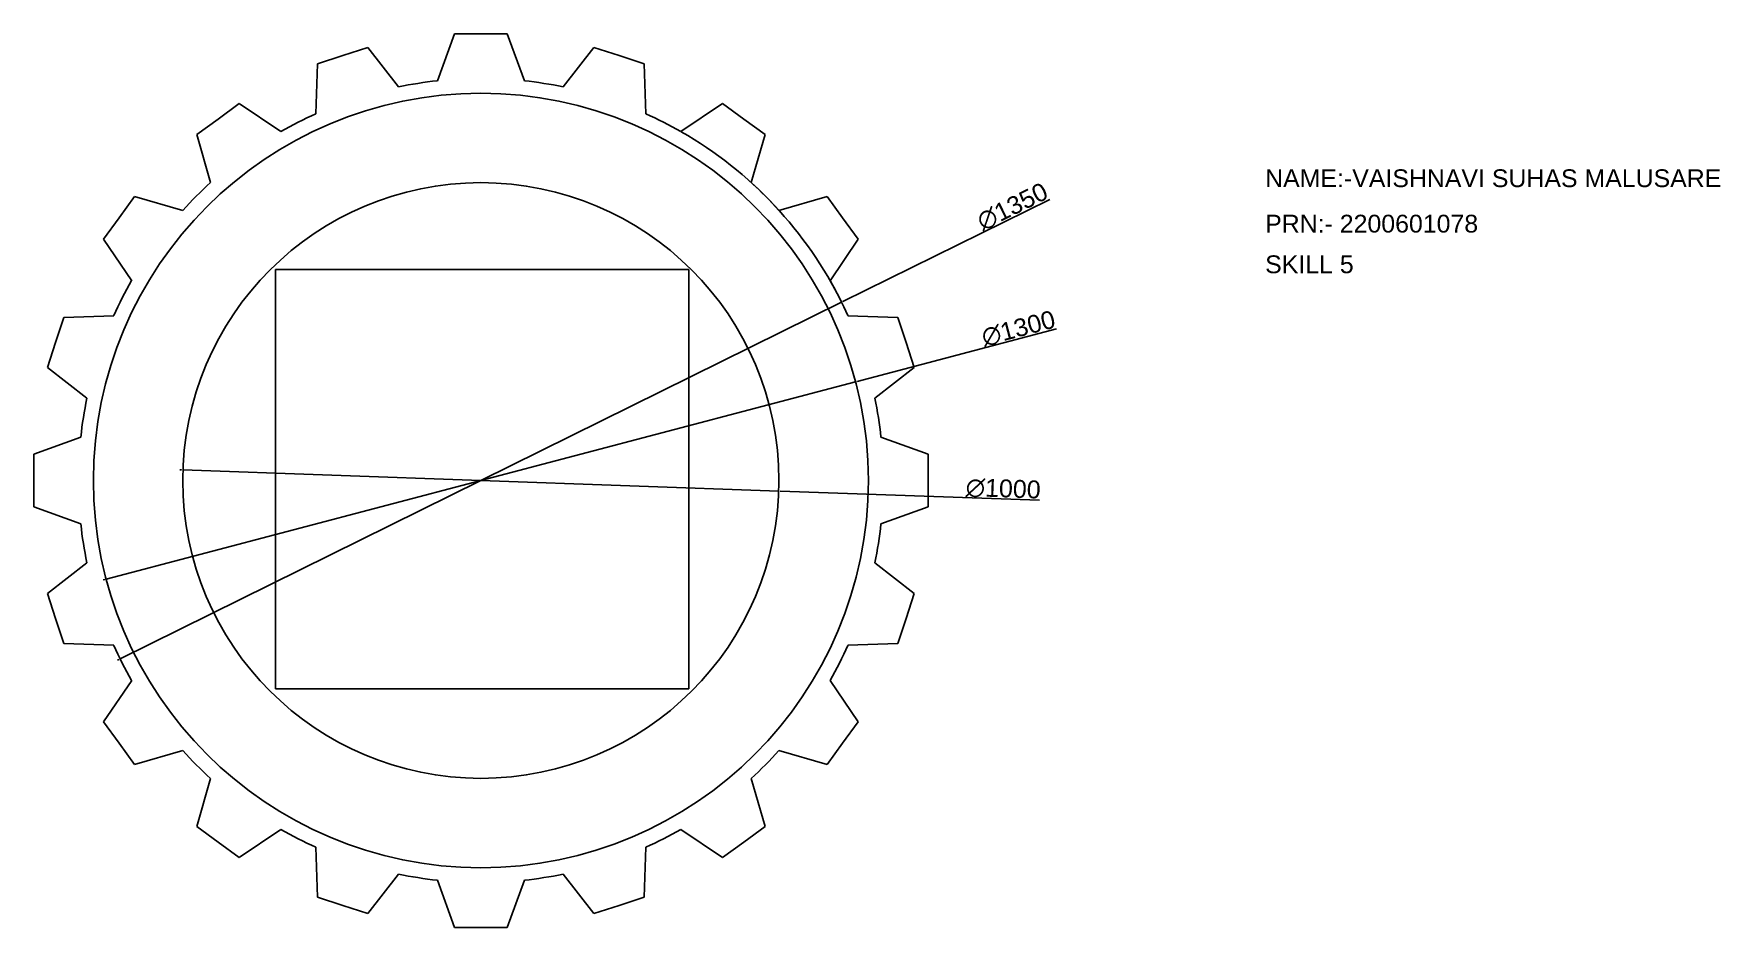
# Model space of a CAD drawing. Header units: millimetres. Extents: x 2435 to 5264, y 1000 to 2500.
import ezdxf

# ---------------------------------------------------------------- set-up
doc = ezdxf.new("R2010")
doc.units = ezdxf.units.MM
doc.styles.get("Standard").update_dxf_attribs({"font": 'arial.ttf'})
doc.dimstyles.new('ISO-25', dxfattribs={"dimtxt": 2.5, "dimasz": 2.5, "dimexe": 1.25, "dimexo": 0.625, "dimtad": 1, "dimtxsty": 'Standard', "dimcen": 2.5, "dimadec": 0, "dimazin": 0, "dimtfac": 1, "dimtmove": 0, "dimatfit": 3, "dimfxl": 1, "dimarcsym": 0})
picture_1 = doc.add_image_def('image1.png', size_in_pixel=(322, 327))

# ---------------------------------------------------------------- blocks, each defined once
blk = doc.blocks.new('*U1')
for p, q in [((-44.2, 39.5), (-72.9, -39.5)), ((0, 39.5), (-44.2, 39.5)), ((0, 39.5), (44.2, 39.5)), ((44.2, 39.5), (72.9, -39.5))]:
    blk.add_line(p, q)
blk = doc.blocks.new('*U2')
at = {"color": 0, "linetype": 'ByBlock', "lineweight": -2, "transparency": 16777216}
blk.add_blockref('*U1', (3185.1, 2460.3), dxfattribs=at)
for p, rotation in [((2965.5, 2425.5), 17.99999999999999), ((3404.6, 2425.5), 342), ((2767.4, 2324.6), 36), ((3602.7, 2324.6), 324), ((2610.3, 2167.4), 54), ((3759.9, 2167.4), 306), ((2509.3, 1969.3), 72), ((3860.8, 1969.3), 288), ((2474.6, 1749.8), 90), ((3895.6, 1749.8), 270), ((2509.3, 1530.2), 108), ((3860.8, 1530.2), 252), ((2610.3, 1332.1), 126), ((3759.9, 1332.1), 234), ((2767.4, 1174.9), 144), ((3602.7, 1174.9), 216), ((2965.5, 1074), 162), ((3404.6, 1074), 198), ((3185.1, 1039.2), 180)]:
    blk.add_blockref('*U1', p, dxfattribs=dict(at, rotation=rotation))
blk = doc.blocks.new('*D5')
at = {"color": 0, "lineweight": -2, "transparency": 16777216}
for p, q in [((4139.6, 2221.7), (3792.4, 2050)), ((2580, 1450.6), (3790.2, 2048.9)), ((2577.7, 1449.5), (2575.5, 1448.4))]:
    blk.add_line(p, q, dxfattribs=at)
blk.add_arc((3185.1, 1749.8), 675, 26.2009, 60.1474, dxfattribs=at)
at = {"color": 0, "transparency": 16777216}
for points in [[(3792.2, 2050.4), (3792.6, 2049.6), (3790.2, 2048.9)], [(2577.6, 1449.9), (2577.9, 1449.1), (2580, 1450.6)]]:
    blk.add_solid(points, dxfattribs=at)
at = {"layer": 'Defpoints', "color": 0, "transparency": 16777216}
for p in [(3790.2, 2048.9), (2580, 1450.6)]:
    blk.add_point(p, dxfattribs=at)
at = {"color": 0, "transparency": 16777216, "insert": (4076.8, 2209.4), "char_height": 30, "attachment_point": 5, "rotation": 26.307}
blk.add_mtext('∅1350', dxfattribs=at)
blk = doc.blocks.new('*D6')
at = {"color": 0, "lineweight": -2, "transparency": 16777216}
for p, q in [((4150.7, 2004.3), (3816, 1916.1)), ((2556.6, 1584.1), (3813.6, 1915.5)), ((2554.1, 1583.4), (2551.7, 1582.8))]:
    blk.add_line(p, q, dxfattribs=at)
at = {"color": 0, "transparency": 16777216}
for points in [[(3815.9, 1916.5), (3816.1, 1915.7), (3813.6, 1915.5)], [(2554, 1583.8), (2554.2, 1583), (2556.6, 1584.1)]]:
    blk.add_solid(points, dxfattribs=at)
at = {"layer": 'Defpoints', "color": 0, "transparency": 16777216}
for p in [(3813.6, 1915.5), (2556.6, 1584.1)]:
    blk.add_point(p, dxfattribs=at)
at = {"color": 0, "transparency": 16777216, "insert": (4086.8, 2004.8), "char_height": 30, "attachment_point": 5, "rotation": 14.7688}
blk.add_mtext('∅1300', dxfattribs=at)
blk = doc.blocks.new('*D7')
at = {"color": 0, "lineweight": -2, "transparency": 16777216}
for p, q in [((2682.9, 1767.5), (2680.4, 1767.6)), ((2685.4, 1767.4), (3684.8, 1732.1)), ((4122.3, 1716.6), (3687.3, 1732))]:
    blk.add_line(p, q, dxfattribs=at)
at = {"color": 0, "transparency": 16777216}
for points in [[(2682.9, 1767.9), (2682.9, 1767.1), (2685.4, 1767.4)], [(3687.3, 1732.4), (3687.3, 1731.6), (3684.8, 1732.1)]]:
    blk.add_solid(points, dxfattribs=at)
at = {"layer": 'Defpoints', "color": 0, "transparency": 16777216}
for p in [(2685.4, 1767.4), (3684.8, 1732.1)]:
    blk.add_point(p, dxfattribs=at)
at = {"color": 0, "transparency": 16777216, "insert": (4061.2, 1735.6), "char_height": 30, "attachment_point": 5, "rotation": 357.9752}
blk.add_mtext('∅1000', dxfattribs=at)

msp = doc.modelspace()

# ---------------------------------------------------------------- linework, layer by layer
for radius in [650, 500]:
    msp.add_circle((3185.081, 1749.766), radius)
for start, end in [(96.200462, 101.799538), (78.200462, 83.799538), (114.200462, 119.799538), (60.200462, 65.799538), (132.200462, 137.799538), (42.200462, 47.799538), (150.200462, 155.799538), (24.200462, 29.799538), (168.200462, 173.799538), (6.200462, 11.799538), (186.200462, 191.799538), (348.200462, 353.799538), (204.200462, 209.799538), (330.200462, 335.799538), (222.200462, 227.799538), (312.200462, 317.799538), (240.200462, 245.799538), (294.200462, 299.799538), (258.200462, 263.799538), (276.200462, 281.799538)]:
    msp.add_arc((3185.081, 1749.766), 675, start, end)

# ---------------------------------------------------------------- block references
msp.add_blockref('*U2', (0, 0))

# ---------------------------------------------------------------- texts
for s, height, p in [('NAME:-VAISHNAVI SUHAS MALUSARE', 29.87258, (4500.589, 2242.244)), ('PRN:- 2200601078', 29.87258, (4500.589, 2165.994)), ('SKILL 5', 29.8726, (4500.589, 2097.764))]:
    msp.add_text(s, height=height).set_placement(p)

# ---------------------------------------------------------------- dimensions: what is measured, and where the dimension line sits
for p1, p2, picture, middle in [((2579.989, 1450.619), (3790.173, 2048.913), '*D5', (4084.28, 2194.314)), ((2556.555, 1584.068), (3813.607, 1915.463), '*D6', (4091.03, 1988.6)), ((2685.393, 1767.432), (3684.769, 1732.099), '*D7', (4060.657, 1718.81))]:
    dim = msp.add_diameter_dim_2p(p1=p1, p2=p2, dimstyle='ISO-25', override={"dimtxt": 30})
    dim.commit()
    dim.dimension.update_dxf_attribs({"geometry": picture, "text_midpoint": middle, "dimtype": 163})

# ---------------------------------------------------------------- pictures from other files: only their frames are drawn
image = msp.add_image(picture_1, insert=(2840.71, 1400.026), size_in_units=(693.046, 703.808))
image.dxf.flags = 7

doc.saveas('drawing.dxf')
